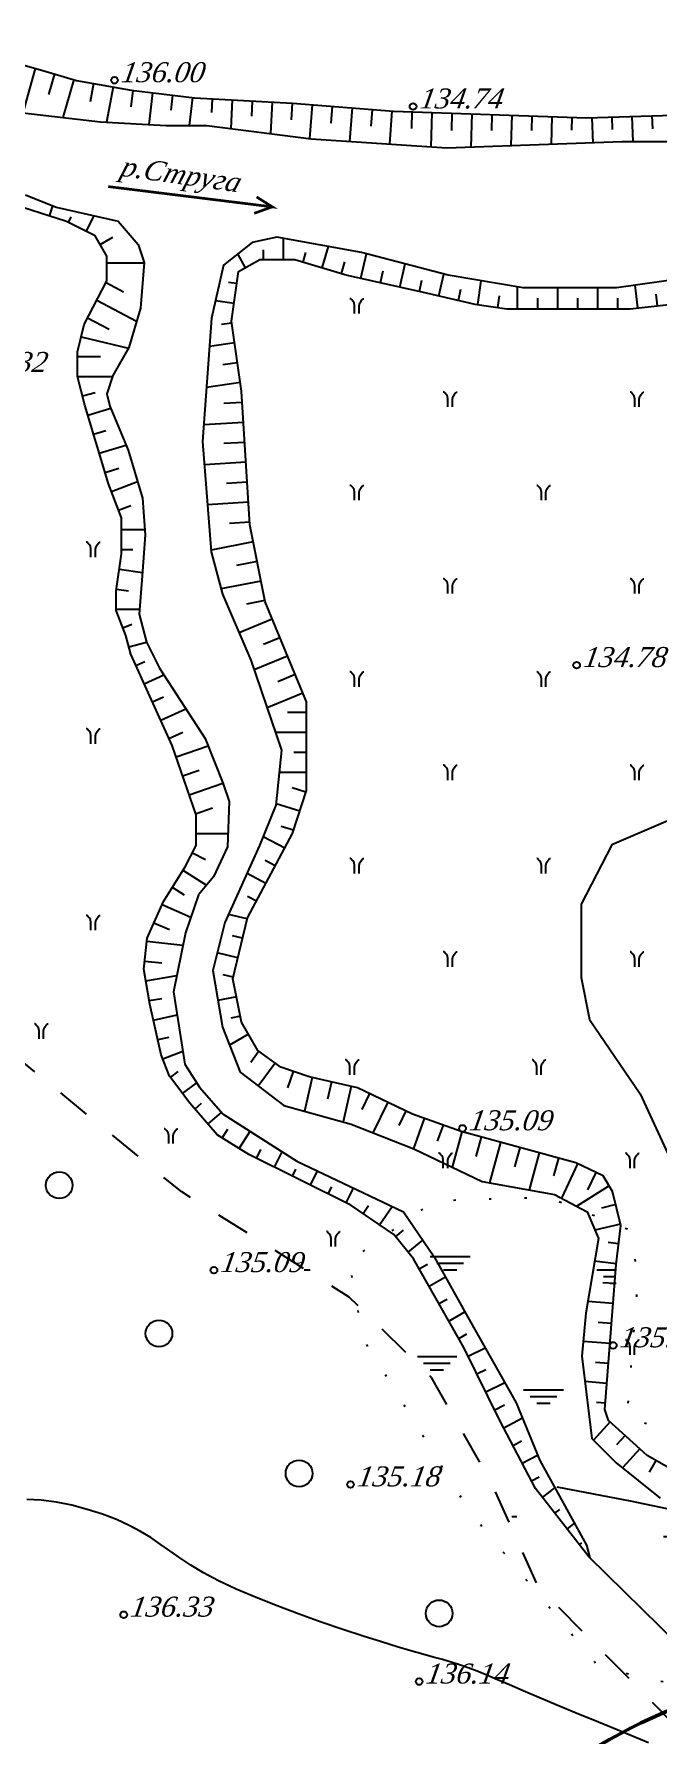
# Model space of a CAD drawing. Header units: millimetres. Extents: x 1400 to 4853, y -623 to 1865.
# Drawn here: x 2556.6 to 2584.6, y 1661.8 to 1738.3 of the extents above; entities that cross this region are included whole.
import ezdxf

# ---------------------------------------------------------------- set-up
doc = ezdxf.new("R2010")
doc.units = ezdxf.units.MM
doc.linetypes.add('ADOT1', pattern=[1.6, 0.1, -1.5])
doc.linetypes.add('AHIDDEN2', pattern=[3, 1.5, -1.5])
for name, color, linetype in [('00_Північ', 7, 'Continuous'), ('00_Північ_відмітки', 7, 'Continuous'), ('01_Північ', 7, 'Continuous'), ('58', 7, 'Continuous'), ('9', 7, 'Continuous'), ('CONT-MNR', 7, 'Continuous'), ('Андрей', 7, 'Continuous'), ('ПИКЕТЫ', 7, 'Continuous'), ('РАСТИТ', 7, 'Continuous'), ('Річка', 7, 'Continuous')]:
    doc.layers.add(name, color=color, linetype=linetype)
doc.styles.add('universw', font='timesi.ttf', dxfattribs={"oblique": 10})

# ---------------------------------------------------------------- blocks, each defined once
blk = doc.blocks.new('372')
blk.add_circle((0, 0), 1)
blk = doc.blocks.new('368')
at = {"color": 0, "linetype": 'Continuous'}
blk.add_blockref('372', (0, 0), dxfattribs=at)
blk = doc.blocks.new('403')
at = {"color": 0, "linetype": 'Continuous'}
for p, q in [((-0.45, 1.11), (-0.52, 1.11)), ((-0.38, 1.02), (-0.45, 1.11)), ((-0.31, 0.94), (-0.38, 1.02)), ((-0.21, 0.81), (-0.31, 0.94)), ((-0.17, 0.59), (-0.21, 0.81)), ((-0.17, 0), (-0.17, 0.59)), ((0.17, 0.59), (0.21, 0.81)), ((0.17, 0), (0.17, 0.59)), ((0.21, 0.81), (0.31, 0.94)), ((0.31, 0.94), (0.38, 1.02)), ((0.38, 1.02), (0.45, 1.11)), ((0.45, 1.11), (0.52, 1.11))]:
    blk.add_line(p, q, dxfattribs=at)

msp = doc.modelspace()

# ---------------------------------------------------------------- hatches: boundary and pattern name
at = {"layer": '58'}
h = msp.add_hatch(dxfattribs=at)
h.set_pattern_fill('1_468', color=3, scale=3, style=0, pattern_type=2)
h.set_pattern_definition([(0, (2589.073, 1683.3), (0, 14.7), [1.8, -12.9]), (0, (2589.673, 1682.7), (0, 14.7), [0.6, -14.1]), (0, (2589.373, 1683), (0, 14.7), [1.2, -13.5]), (0, (2588.473, 1678.8), (0, 14.7), [1.8, -12.9]), (0, (2589.073, 1678.2), (0, 14.7), [0.6, -14.1]), (0, (2588.773, 1678.5), (0, 14.7), [1.2, -13.5]), (0, (2596.573, 1682.7), (0, 14.7), [1.8, -12.9]), (0, (2597.173, 1682.1), (0, 14.7), [0.6, -14.1]), (0, (2596.873, 1682.4), (0, 14.7), [1.2, -13.5]), (0, (2599.573, 1670.7), (0, 14.7), [1.8, -12.9]), (0, (2600.173, 1670.1), (0, 14.7), [0.6, -14.1]), (0, (2599.873, 1670.4), (0, 14.7), [1.2, -13.5]), (0, (2591.173, 1671.6), (0, 14.7), [1.8, -12.9]), (0, (2591.773, 1671), (0, 14.7), [0.6, -14.1]), (0, (2591.473, 1671.3), (0, 14.7), [1.2, -13.5]), (0, (2599.873, 1676.4), (0, 14.7), [1.8, -12.9]), (0, (2600.473, 1675.8), (0, 14.7), [0.6, -14.1]), (0, (2600.173, 1676.1), (0, 14.7), [1.2, -13.5]), (0, (2593.273, 1677.3), (0, 14.7), [1.8, -12.9]), (0, (2593.873, 1676.7), (0, 14.7), [0.6, -14.1]), (0, (2593.573, 1677), (0, 14.7), [1.2, -13.5])])
h.paths.add_polyline_path([(2581.2001, 1683.0732), (2582.4855, 1684.5605), (2582.8915, 1680.8422), (2583.2298, 1676.921), (2587.0862, 1673.8787), (2593.2429, 1676.6506), (2599.8056, 1678.2731), (2606.3682, 1677.597), (2612.2544, 1670.904), (2618.1405, 1669.4166), (2623.8912, 1673.8111), (2629.9393, 1678.7471), (2638.261, 1680.8429), (2644.756, 1679.3556), (2648.8831, 1676.5837), (2648.9507, 1671.6484), (2645.8385, 1669.5526), (2637.3138, 1670.7696), (2634.4723, 1672.8654), (2623.9855, 1667.0512), (2617.4905, 1661.9131), (2610.319, 1662.454), (2604.7035, 1672.1893), (2599.2575, 1673.6092), (2591.6123, 1670.9049), (2588.9061, 1666.1724), (2579.0282, 1669.9584), (2572.57, 1680.9222), (2562.4785, 1685.6053)])

# ---------------------------------------------------------------- linework, layer by layer
at = {"color": 7, "linetype": 'Continuous', "lineweight": 50, "flags": 128}
msp.add_lwpolyline([(2758.0423, 1339.7067), (2692.7023, 1344.9267), (2583.6093, 1353.1827, -0.3766589), (2557.6357, 1380.3754), (2553.3126, 1443.2455), (2551.4534, 1466.9327), (2559.0536, 1529.656), (2564.1924, 1580.9801), (2565.5951, 1599.3905), (2569.222, 1641.163, -0.3403459), (2591.1699, 1664.6371), (2631.7289, 1667.7403), (2712.8418, 1675.4467), (2806.1546, 1677.7296)], format="xyb", dxfattribs=at)
at = {"layer": '00_Північ', "linetype": 'Continuous'}
for p, q in [((2556.6235, 1736.7905), (2556.0607, 1734.7949)), ((2558.3529, 1736.2915), (2557.8581, 1734.586)), ((2560.1209, 1735.957), (2559.8335, 1734.3737)), ((2561.9007, 1735.6932), (2561.7302, 1734.2701)), ((2563.6879, 1735.4791), (2563.538, 1734.2279)), ((2565.4846, 1735.3737), (2565.4137, 1734.0883)), ((2567.2819, 1735.2746), (2567.2037, 1733.8569)), ((2569.0779, 1735.1563), (2568.9602, 1733.6299)), ((2570.8726, 1735.018), (2570.756, 1733.505)), ((2572.6672, 1734.8797), (2572.5521, 1733.385)), ((2574.466, 1734.8144), (2574.4122, 1733.2608)), ((2576.2649, 1734.7522), (2576.213, 1733.2511)), ((2578.0638, 1734.69), (2578.0163, 1733.3161)), ((2579.8628, 1734.6277), (2579.8196, 1733.3811)), ((2581.6617, 1734.5809), (2581.6945, 1733.4486)), ((2583.461, 1734.6329), (2583.4938, 1733.4966)), ((2557.2602, 1730.1471), (2557.4091, 1730.609)), ((2558.9149, 1729.4523), (2559.2696, 1730.1574)), ((2567.7825, 1728.1851), (2567.7825, 1729.137)), ((2566.0785, 1727.8185), (2565.7303, 1728.4379)), ((2569.5293, 1727.8193), (2569.8126, 1728.7726)), ((2571.2655, 1727.3476), (2571.5139, 1728.4494)), ((2559.8455, 1728.0424), (2561.5177, 1728.0424)), ((2573.0214, 1726.9517), (2573.2554, 1727.9898)), ((2574.7767, 1726.553), (2575.0018, 1727.5289)), ((2576.5329, 1726.1608), (2576.6845, 1727.2296)), ((2578.3199, 1725.9765), (2578.3199, 1726.9572)), ((2580.1199, 1725.9765), (2580.1199, 1726.916)), ((2581.9199, 1725.9765), (2581.9199, 1726.916)), ((2583.7179, 1726.0131), (2583.6063, 1727.0339)), ((2559.3903, 1726.3542), (2561.1833, 1725.417)), ((2565.5662, 1726.2152), (2564.7308, 1726.3322)), ((2558.6861, 1724.7104), (2560.8119, 1724.2007)), ((2565.5949, 1724.4329), (2564.4601, 1724.2709)), ((2558.523, 1722.9297), (2560.0948, 1722.9297)), ((2565.8493, 1722.651), (2564.3264, 1722.4336)), ((2558.9795, 1721.1891), (2560.0149, 1721.5031)), ((2565.9912, 1720.8576), (2564.2036, 1720.7467)), ((2559.5019, 1719.4666), (2560.7027, 1719.8307)), ((2566.1026, 1719.061), (2564.2312, 1718.945)), ((2560.0495, 1717.7527), (2561.2204, 1718.2021)), ((2566.214, 1717.2645), (2564.3706, 1717.1502)), ((2560.5063, 1716.0373), (2561.5501, 1716.0373)), ((2566.4281, 1715.4812), (2564.5294, 1715.1061)), ((2560.4042, 1714.2448), (2561.442, 1714.093)), ((2566.777, 1713.7153), (2564.9753, 1713.3594)), ((2560.2621, 1712.4551), (2561.3151, 1712.4551)), ((2567.2851, 1711.9976), (2565.7931, 1711.381)), ((2560.8336, 1710.7543), (2561.6267, 1710.9669)), ((2567.9726, 1710.334), (2566.4737, 1709.7146)), ((2561.5221, 1709.0952), (2562.3995, 1709.4917)), ((2568.6601, 1708.6705), (2567.0506, 1708.0054)), ((2562.2634, 1707.4549), (2563.3937, 1707.9657)), ((2568.8223, 1706.9027), (2567.4228, 1706.9027)), ((2562.9573, 1705.7958), (2564.3992, 1706.2926)), ((2563.5436, 1704.094), (2565.0629, 1704.6174)), ((2568.8223, 1705.1027), (2567.596, 1705.1027)), ((2568.5181, 1703.3506), (2567.4559, 1703.6934)), ((2563.8533, 1702.3458), (2565.2943, 1702.3458)), ((2567.8423, 1701.6897), (2566.8725, 1702.2078)), ((2563.2622, 1700.6936), (2564.3296, 1700.0249)), ((2566.9942, 1700.1021), (2566.1465, 1700.5549)), ((2562.3257, 1699.1581), (2563.621, 1698.5844)), ((2566.1562, 1698.5105), (2565.3171, 1698.7119)), ((2561.6392, 1697.5009), (2563.2667, 1697.3267)), ((2565.7363, 1696.7602), (2564.807, 1696.9832)), ((2561.5984, 1695.7161), (2562.9877, 1695.9578)), ((2565.6699, 1695.0038), (2564.8398, 1694.8348)), ((2561.9405, 1693.9493), (2563.0017, 1694.1846)), ((2566.2164, 1693.3107), (2565.366, 1692.8226)), ((2562.3601, 1692.2012), (2563.2608, 1692.5569)), ((2567.4086, 1692.0149), (2566.6549, 1690.9828)), ((2563.2401, 1690.6483), (2563.8915, 1691.1291)), ((2569.0748, 1691.3712), (2568.7277, 1689.8465)), ((2570.8299, 1690.9716), (2570.4643, 1689.3657)), ((2572.474, 1690.2545), (2571.8124, 1688.8804)), ((2564.388, 1689.2634), (2565.0067, 1689.8028)), ((2574.1184, 1689.5275), (2573.6286, 1688.1686)), ((2565.7955, 1688.1701), (2566.2831, 1688.9507)), ((2575.8126, 1688.92), (2575.3785, 1687.3326)), ((2577.5489, 1688.4452), (2577.0522, 1686.6294)), ((2567.3834, 1687.3261), (2567.7304, 1688.0242)), ((2579.2851, 1687.9703), (2578.8315, 1686.3118)), ((2568.9952, 1686.5248), (2569.3128, 1687.1636)), ((2581.0157, 1687.4801), (2580.2868, 1685.9421)), ((2570.607, 1685.7235), (2570.9394, 1686.3921)), ((2582.4415, 1686.4848), (2580.974, 1685.577)), ((2572.1071, 1684.7322), (2572.6802, 1685.5664)), ((2582.9455, 1684.7695), (2581.7962, 1684.4939)), ((2573.3935, 1683.4989), (2574.0587, 1684.0412)), ((2582.7535, 1682.9837), (2581.7806, 1683.1007)), ((2574.3344, 1681.9692), (2575.0711, 1682.3877)), ((2575.2234, 1680.4041), (2575.9475, 1680.8154)), ((2582.614, 1681.1892), (2581.4704, 1681.2772)), ((2576.0906, 1678.8274), (2576.8545, 1679.2047)), ((2582.4759, 1679.3945), (2581.2666, 1679.4875)), ((2582.3377, 1677.5998), (2581.3451, 1677.6762)), ((2576.8878, 1677.2135), (2577.7402, 1677.6346)), ((2577.6929, 1675.6037), (2578.5318, 1676.0434)), ((2582.4822, 1675.8621), (2581.7334, 1675.0356)), ((2583.8162, 1674.6536), (2583.0336, 1673.7898)), ((2578.5285, 1674.0094), (2579.2132, 1674.3683)), ((2579.4395, 1672.4637), (2579.9907, 1672.892)), ((2580.544, 1671.0424), (2580.8689, 1671.2948))]:
    msp.add_line(p, q, dxfattribs=at)
at = {"layer": '00_Північ', "color": 250, "linetype": 'Continuous'}
for p, q in [((2557.4886, 1736.5423), (2557.22, 1735.6167)), ((2559.2354, 1736.1177), (2559.085, 1735.2894)), ((2561.007, 1735.8002), (2560.9184, 1735.0597)), ((2562.7943, 1735.5862), (2562.7129, 1734.907)), ((2564.586, 1735.4233), (2564.5523, 1734.8136)), ((2566.3832, 1735.3242), (2566.346, 1734.6484)), ((2568.1805, 1735.225), (2568.1396, 1734.4831)), ((2569.9752, 1735.0872), (2569.9166, 1734.3261)), ((2571.7699, 1734.9489), (2571.7119, 1734.1969)), ((2573.5665, 1734.8456), (2573.5401, 1734.0832)), ((2575.3654, 1734.7833), (2575.3384, 1734.001)), ((2577.1644, 1734.7211), (2577.1395, 1734.0023)), ((2578.9633, 1734.6588), (2578.9406, 1734.0037)), ((2580.7622, 1734.5966), (2580.7418, 1734.0051)), ((2582.5613, 1734.6069), (2582.5776, 1734.044)), ((2584.3606, 1734.659), (2584.3774, 1734.0778)), ((2558.1109, 1729.8567), (2558.2385, 1730.1103)), ((2559.5429, 1728.8609), (2560.1137, 1729.1926)), ((2566.8825, 1728.1851), (2566.8825, 1728.6225)), ((2568.6666, 1728.0757), (2568.7939, 1728.5041)), ((2570.3921, 1727.563), (2570.548, 1728.0878)), ((2572.1434, 1727.1497), (2572.2641, 1727.6846)), ((2559.8072, 1727.1518), (2560.5946, 1726.7402)), ((2565.6911, 1727.1065), (2565.3107, 1727.1597)), ((2573.8994, 1726.7538), (2574.0128, 1727.2569)), ((2575.6536, 1726.3507), (2575.7703, 1726.8565)), ((2577.424, 1726.0344), (2577.4983, 1726.558)), ((2579.2199, 1725.9765), (2579.2199, 1726.4462)), ((2581.0199, 1725.9765), (2581.0199, 1726.4462)), ((2582.8199, 1725.9765), (2582.8199, 1726.4499)), ((2584.6126, 1726.1109), (2584.5553, 1726.6352)), ((2558.9734, 1725.5566), (2559.9471, 1725.0476)), ((2565.4677, 1725.3239), (2564.9973, 1725.2567)), ((2558.523, 1723.8297), (2559.5612, 1723.8297)), ((2565.7221, 1723.542), (2565.0576, 1723.4471)), ((2558.7396, 1722.0562), (2559.3213, 1722.201)), ((2565.9355, 1721.7559), (2565.1025, 1721.7042)), ((2559.2407, 1720.3278), (2559.7997, 1720.4974)), ((2566.0469, 1719.9593), (2565.1042, 1719.9009)), ((2559.7631, 1718.6053), (2560.3744, 1718.7907)), ((2566.1583, 1718.1628), (2565.2296, 1718.1052)), ((2560.372, 1716.9124), (2560.915, 1717.1209)), ((2566.2697, 1716.3662), (2565.355, 1716.3095)), ((2560.5063, 1715.1373), (2561.0127, 1715.1373)), ((2566.6026, 1714.5983), (2565.6743, 1714.4149)), ((2560.2739, 1713.3542), (2560.8233, 1713.2739)), ((2566.9515, 1712.8324), (2566.1279, 1712.6697)), ((2560.5624, 1711.6111), (2560.9685, 1711.7683)), ((2567.6288, 1711.1658), (2566.8902, 1710.8606)), ((2561.1515, 1709.9153), (2561.5571, 1710.0986)), ((2568.3163, 1709.5023), (2567.5392, 1709.1811)), ((2561.8927, 1708.275), (2562.3947, 1708.5019)), ((2568.8223, 1707.8027), (2567.9706, 1707.8027)), ((2562.634, 1706.6347), (2563.2624, 1706.9187)), ((2568.8223, 1706.0027), (2568.2538, 1706.0027)), ((2563.2504, 1704.9449), (2563.9907, 1705.1999)), ((2568.7945, 1704.2071), (2568.1708, 1704.4084)), ((2563.8367, 1703.243), (2564.59, 1703.5026)), ((2568.2416, 1702.4941), (2567.6875, 1702.6729)), ((2563.6881, 1701.4858), (2564.2769, 1701.1829)), ((2567.4183, 1700.8959), (2566.9674, 1701.1367)), ((2562.7844, 1699.9309), (2563.3184, 1699.5964)), ((2566.5701, 1699.3082), (2566.1732, 1699.5203)), ((2561.9613, 1698.3352), (2562.6542, 1698.0283)), ((2565.9463, 1697.6354), (2565.4873, 1697.7455)), ((2561.5434, 1696.606), (2562.3148, 1696.5234)), ((2565.5263, 1695.8851), (2565.0725, 1695.9939)), ((2561.7527, 1694.8294), (2562.3104, 1694.9265)), ((2565.8495, 1694.1219), (2565.4219, 1694.0348)), ((2562.1353, 1693.0707), (2562.6394, 1693.1824)), ((2566.6818, 1692.5457), (2566.311, 1692.038)), ((2562.7056, 1691.3724), (2563.0563, 1691.6313)), ((2568.2174, 1691.643), (2567.9709, 1690.9032)), ((2569.9523, 1691.1714), (2569.7742, 1690.3888)), ((2563.7966, 1689.9418), (2564.1052, 1690.2109)), ((2571.6631, 1690.6449), (2571.3176, 1689.9273)), ((2573.2849, 1689.8641), (2572.9688, 1689.2076)), ((2574.9651, 1689.2223), (2574.705, 1688.5008)), ((2565.0321, 1688.6469), (2565.2786, 1689.0414)), ((2576.6808, 1688.6826), (2576.4421, 1687.8102)), ((2566.5775, 1687.7268), (2566.7727, 1688.1195)), ((2578.417, 1688.2077), (2578.1794, 1687.3392)), ((2580.1532, 1687.7329), (2579.9372, 1686.9429)), ((2568.1893, 1686.9255), (2568.3444, 1687.2374)), ((2581.829, 1687.0947), (2581.4557, 1686.3071)), ((2569.8011, 1686.1242), (2569.9636, 1686.451)), ((2571.3653, 1685.2419), (2571.6109, 1685.5994)), ((2582.7357, 1685.6447), (2582.085, 1685.4886)), ((2572.8248, 1684.1964), (2573.1878, 1684.4924)), ((2582.861, 1683.8773), (2582.3963, 1683.9332)), ((2573.8898, 1682.7518), (2574.2614, 1682.9629)), ((2582.6831, 1682.0865), (2582.1525, 1682.1273)), ((2574.7789, 1681.1867), (2575.1441, 1681.3941)), ((2582.5449, 1680.2918), (2581.9466, 1680.3379)), ((2575.6679, 1679.6215), (2576.0282, 1679.8262)), ((2582.4068, 1678.4971), (2581.8202, 1678.5423)), ((2576.4892, 1678.0205), (2576.8932, 1678.2201)), ((2577.2863, 1676.4066), (2577.7347, 1676.6281)), ((2582.2687, 1676.7024), (2581.8627, 1676.7337)), ((2578.1107, 1674.8066), (2578.4916, 1675.0062)), ((2583.1492, 1675.2579), (2582.7597, 1674.8279)), ((2584.5417, 1674.1303), (2584.2394, 1673.5968)), ((2578.9463, 1673.2123), (2579.2833, 1673.3889)), ((2579.9918, 1671.753), (2580.2108, 1671.9232)), ((2581.0963, 1670.3318), (2581.2021, 1670.414))]:
    msp.add_line(p, q, dxfattribs=at)
at = {"layer": '00_Північ', "color": 30, "linetype": 'Continuous', "flags": 128}
msp.add_lwpolyline([(2585.073, 1702.9267), (2582.5548, 1701.8355), (2581.1703, 1699.1638), (2581.1703, 1695.8691), (2581.5501, 1693.9802), (2583.8299, 1690.6255), (2586.8703, 1684.0342)], dxfattribs=at)
at = {"layer": '00_Північ_відмітки', "color": 7, "linetype": 'Continuous'}
for centre in [(2560.1862, 1736.2578), (2560.1862, 1736.2578), (2573.6131, 1735.0747), (2573.6131, 1735.0747), (2580.9732, 1709.9295), (2575.844, 1689.078), (2582.6203, 1679.3094)]:
    msp.add_circle(centre, 0.15, dxfattribs=at)
at = {"layer": '9', "color": 3, "linetype": 'ADOT1', "flags": 128}
msp.add_lwpolyline([(2571.3643, 1683.5348), (2574.5941, 1685.8252), (2579.6994, 1685.9814), (2583.4502, 1684.4718), (2583.7107, 1682.0772), (2583.2256, 1676.0382), (2588.4077, 1674.5962), (2592.5403, 1676.497), (2599, 1679.1077), (2607.2651, 1677.469), (2611.3321, 1673.3394), (2619.9252, 1672.7495), (2627.1683, 1674.9026), (2630.7761, 1679.0976), (2634.5151, 1680.5397), (2642.1243, 1678.7043), (2648.3703, 1676.6678), (2649.4198, 1673.5215), (2647.0583, 1668.8676), (2642.3354, 1668.9987), (2635.7758, 1670.2441), (2626.7891, 1666.2456), (2615.6751, 1661.7804), (2608.8531, 1664.5334), (2605.7045, 1672.2681), (2601.1784, 1674.0379), (2594.0284, 1670.8916), (2590.4206, 1665.9099), (2588.4888, 1663.357), (2581.9948, 1664.799), (2576.2223, 1671.7471), (2571.3682, 1679.6129), (2570.8466, 1682.5106)], dxfattribs=at)
at = {"layer": 'CONT-MNR', "color": 5, "linetype": 'Continuous'}
msp.add_lwpolyline([(2589.0488, 1727.7998), (2582.768, 1726.916), (2578.5673, 1726.916), (2575.1979, 1727.4772), (2571.302, 1728.5053), (2567.4826, 1729.1909), (2566.3793, 1728.9499), (2565.0941, 1727.936), (2564.553, 1725.5475), (2564.1492, 1719.9999), (2564.5349, 1715.0347), (2565.0385, 1713.1191), (2566.3234, 1710.1597), (2567.6948, 1706.097), (2567.4499, 1703.6334), (2566.7132, 1701.8144), (2565.1532, 1698.3475), (2564.6045, 1696.185), (2565.0498, 1693.6304), (2565.8428, 1691.605), (2567.8043, 1690.1022), (2570.8386, 1689.2621), (2573.6454, 1688.162), (2576.726, 1686.6876), (2579.9753, 1686.1076), (2581.449, 1685.3248), (2581.9535, 1684.1174), (2581.3826, 1680.7606), (2581.2055, 1678.8171), (2581.6592, 1675.1099), (2582.7478, 1674.0196), (2584.7262, 1672.4285)], dxfattribs=at)
at = {"layer": 'CONT-MNR', "color": 30, "linetype": 'Continuous', "flags": 128}
for points in [[(2584.2073, 1661.4217), (2583.0488, 1661.8946), (2581.9536, 1662.3406), (2580.9489, 1662.7528), (2580.0551, 1663.1259), (2579.267, 1663.4606), (2578.5726, 1663.7594), (2577.96, 1664.0245), (2577.4174, 1664.2583), (2576.9329, 1664.4631), (2576.4945, 1664.6413), (2576.0903, 1664.7951), (2575.7076, 1664.9281), (2575.3298, 1665.0476), (2574.9394, 1665.1623), (2574.5191, 1665.2806), (2574.0514, 1665.411), (2573.5188, 1665.5621), (2572.904, 1665.7424), (2572.1894, 1665.9605), (2571.3656, 1666.2222), (2570.455, 1666.5225), (2569.488, 1666.8538), (2568.4951, 1667.2084), (2567.5065, 1667.5786), (2566.5528, 1667.9569), (2565.6643, 1668.3356), (2564.8714, 1668.7071), (2564.1952, 1669.065), (2563.6195, 1669.4086), (2563.119, 1669.7386), (2562.6681, 1670.0557), (2562.2413, 1670.3604), (2561.8134, 1670.6535), (2561.3587, 1670.9356), (2560.8518, 1671.2072), (2560.2748, 1671.4678), (2559.6392, 1671.7105), (2558.9641, 1671.9275), (2558.2686, 1672.1107), (2557.5718, 1672.2521), (2556.8927, 1672.3437), (2556.2504, 1672.3773)], [(2600.7904, 1661.6539), (2600.3324, 1662.1184), (2599.8992, 1662.545), (2599.4709, 1662.961), (2599.0276, 1663.394), (2598.5495, 1663.8713), (2598.0212, 1664.4132), (2597.4461, 1665.0104), (2596.832, 1665.6464), (2596.1868, 1666.3048), (2595.5184, 1666.9689), (2594.8347, 1667.6223), (2594.1434, 1668.2485), (2593.4526, 1668.8309), (2592.7528, 1669.359), (2591.9662, 1669.8452), (2590.9977, 1670.3082), (2589.752, 1670.7664), (2588.134, 1671.2383), (2586.0488, 1671.7425), (2583.401, 1672.2974), (2580.0955, 1672.9216)]]:
    msp.add_lwpolyline(points, dxfattribs=at)
at = {"layer": 'Андрей', "linetype": 'Continuous', "flags": 128}
for points in [[(2546.2026, 1736.7203), (2548.0479, 1737.6424), (2549.5521, 1737.8962), (2551.6333, 1737.8962), (2552.2837, 1737.8962), (2554.3162, 1737.4412), (2556.9666, 1736.6938), (2558.4787, 1736.255), (2560.941, 1735.8081), (2563.7853, 1735.4675), (2568.1998, 1735.224), (2572.7388, 1734.8742), (2581.4191, 1734.5739), (2587.7533, 1734.7571), (2595.4581, 1734.1746), (2602.4983, 1732.673), (2604.0163, 1732.9518), (2617.6017, 1736.7223), (2622.0256, 1737.5146), (2632.5579, 1738.34), (2641.1315, 1737.444)], [(2585.5242, 1665.8582), (2581.5226, 1669.7832), (2579.1296, 1672.8624), (2577.5197, 1675.9342), (2575.9014, 1679.2105), (2573.6309, 1683.2076), (2572.7456, 1684.2935), (2570.8139, 1685.6207), (2566.2231, 1687.9029), (2564.7977, 1688.7934), (2563.5674, 1690.2047), (2562.6664, 1691.4255), (2562.287, 1692.3864), (2561.7796, 1694.6748), (2561.5054, 1696.2507), (2561.6544, 1697.6423), (2562.3874, 1699.2973), (2563.3647, 1700.8573), (2563.8533, 1701.8068), (2563.8533, 1703.1949), (2562.7781, 1706.3157), (2560.9228, 1710.4214), (2560.6976, 1711.2617), (2560.2621, 1712.387), (2560.2621, 1713.2736), (2560.5063, 1714.9425), (2560.5063, 1716.5625), (2559.9168, 1718.0983), (2558.8448, 1721.6335), (2558.523, 1722.9268), (2558.523, 1724.0301), (2558.8175, 1725.2585), (2559.8455, 1727.2249), (2559.8455, 1728.3403), (2559.3168, 1729.2501), (2558.0215, 1729.9017), (2555.3177, 1730.7733)], [(2556.1831, 1731.0964), (2557.5645, 1730.5472), (2560.3571, 1729.9088), (2561.2506, 1728.8592), (2561.5187, 1728.0553), (2561.3555, 1725.993), (2560.8286, 1724.2299), (2560.1094, 1722.9743), (2559.8372, 1722.1453), (2559.9798, 1721.5883), (2560.7938, 1719.6091), (2561.4497, 1717.446), (2561.5675, 1715.7929), (2561.4314, 1713.9496), (2561.2969, 1712.2209), (2561.6285, 1710.9601), (2562.2054, 1709.7896), (2564.2681, 1706.6235), (2565.0753, 1704.5859), (2565.3444, 1703.7932), (2565.2739, 1701.7564), (2564.6392, 1700.3941), (2563.9644, 1699.5894), (2563.3782, 1697.8735), (2562.837, 1695.2188), (2563.3536, 1691.9742), (2564.0143, 1690.9362), (2565.0767, 1689.7229), (2568.3938, 1687.5995), (2573.1851, 1685.3269), (2574.564, 1683.2977), (2576.0829, 1680.5724), (2578.2577, 1676.7172), (2579.3106, 1674.1289), (2581.4105, 1670.3097), (2581.5736, 1669.748)], [(2585.7543, 1673.4431), (2584.1466, 1674.3543), (2582.409, 1675.9285), (2582.2466, 1676.4154), (2582.7497, 1682.9517), (2582.9607, 1684.7063), (2582.5929, 1686.2399), (2582.1617, 1686.937), (2580.9315, 1687.52), (2575.7756, 1688.9302), (2573.5841, 1689.7201), (2571.1232, 1690.9049), (2568.9442, 1691.4009), (2567.6666, 1691.8265), (2566.6366, 1692.5787), (2565.9037, 1693.8556), (2565.5069, 1695.8043), (2566.1662, 1698.5521), (2568.1953, 1702.3505), (2568.8223, 1704.2929), (2568.8223, 1705.9221), (2568.8223, 1708.278), (2566.9619, 1712.7795), (2566.2772, 1716.2454), (2565.9036, 1722.2703), (2565.4544, 1725.4167), (2565.7662, 1727.6429), (2566.7307, 1728.1851), (2568.2981, 1728.1851), (2570.6495, 1727.4865), (2574.2117, 1726.6833), (2576.3873, 1726.1814), (2577.832, 1725.9765), (2579.5625, 1725.9765), (2583.383, 1725.9765), (2587.5767, 1726.435)]]:
    msp.add_lwpolyline(points, dxfattribs=at)
at = {"layer": 'Андрей', "color": 5, "linetype": 'Continuous', "flags": 128}
msp.add_lwpolyline([(2546.2043, 1735.5037), (2547.7072, 1736.2937), (2549.5665, 1736.2937), (2552.9248, 1735.3696), (2556.0662, 1734.7939), (2559.559, 1734.3887), (2562.5047, 1734.2279), (2564.3336, 1734.2279), (2569.0387, 1733.6197), (2575.137, 1733.2124), (2583.0261, 1733.4966), (2586.2838, 1733.4966), (2593.9721, 1732.9741), (2602.3945, 1731.5011), (2605.0809, 1731.5011), (2617.8106, 1734.8053), (2620.2339, 1735.5687), (2624.7094, 1736.0269), (2628.6345, 1736.3568), (2639.1801, 1736.1749)], dxfattribs=at)
at = {"layer": 'ПИКЕТЫ', "color": 7, "linetype": 'Continuous'}
for centre in [(2564.66, 1682.6932), (2570.8041, 1673.0477), (2560.5989, 1667.1833), (2573.8891, 1664.1727)]:
    msp.add_circle(centre, 0.15, dxfattribs=at)
at = {"layer": 'РАСТИТ', "color": 7, "linetype": 'AHIDDEN2', "flags": 128}
msp.add_lwpolyline([(2604.149, 1608.2999), (2605.7519, 1618.347), (2608.2483, 1623.6294), (2613.5666, 1628.7283), (2615.0758, 1634.1144), (2611.1949, 1642.9476), (2597.9252, 1648.9505), (2593.6825, 1656.9015), (2589.2483, 1659.976), (2585.4529, 1662.1464), (2579.2411, 1668.464), (2577.1415, 1673.1323), (2574.4411, 1677.8683), (2570.7439, 1681.4815), (2563.2125, 1686.2155), (2553.5303, 1694.1423), (2541.1612, 1703.4892)], dxfattribs=at)
at = {"layer": 'Річка', "color": 0, "linetype": 'Continuous', "lineweight": 30, "const_width": 0.12}
msp.add_lwpolyline([(2559.9014, 1731.4732), (2567.283, 1730.5602), (2566.5774, 1731.0059), (2567.283, 1730.5602), (2566.468, 1730.2681)], dxfattribs=at)

# ---------------------------------------------------------------- block references
at = {"layer": '01_Північ', "color": 7, "xscale": 0.6, "yscale": 0.6, "zscale": 0.6}
for p in [(2571.0879, 1725.7562), (2575.2879, 1721.5562), (2583.6879, 1721.5562), (2571.0879, 1717.3562), (2579.4879, 1717.3562), (2559.229, 1714.7937), (2575.2879, 1713.1562), (2583.6879, 1713.1562), (2571.0879, 1708.9562), (2579.4879, 1708.9562), (2559.229, 1706.3937), (2575.2879, 1704.7562), (2583.6879, 1704.7562), (2571.0879, 1700.5562), (2579.4879, 1700.5562), (2559.229, 1697.9937), (2575.2879, 1696.3562), (2583.6879, 1696.3562), (2556.8936, 1693.112), (2570.8779, 1691.4902), (2579.2779, 1691.4902), (2562.7268, 1688.3949), (2575.0779, 1687.2902), (2583.4779, 1687.2902), (2570.0294, 1683.7668), (2583.4779, 1678.8902)]:
    msp.add_blockref('403', p, dxfattribs=at)
at = {"layer": 'РАСТИТ', "color": 7, "xscale": 0.6, "yscale": 0.6, "zscale": 0.6}
for p in [(2557.6991, 1686.5166), (2562.1874, 1679.8453), (2568.4874, 1673.5453), (2574.7874, 1667.2453)]:
    msp.add_blockref('368', p, dxfattribs=at)

# ---------------------------------------------------------------- texts
at = {"layer": '00_Північ_відмітки', "color": 7, "linetype": 'Continuous', "style": 'universw', "oblique": 10}
for s, p in [('136.00', (2560.4547, 1736.1711)), ('136.00', (2560.4547, 1736.1711)), ('134.74', (2573.8816, 1734.988)), ('134.74', (2573.8816, 1734.988)), ('135.32', (2553.369, 1723.1267)), ('134.78', (2581.2417, 1709.8428)), ('135.09', (2576.1126, 1688.9913)), ('135.18', (2582.8888, 1679.2228))]:
    msp.add_text(s, height=0.9, dxfattribs=at).set_placement(p)
at = {"layer": 'ПИКЕТЫ', "color": 7, "linetype": 'Continuous', "style": 'universw', "oblique": 10}
for s, p in [('135.09', (2564.9285, 1682.6065)), ('135.18', (2571.0726, 1672.9611)), ('136.33', (2560.8675, 1667.0966)), ('136.14', (2574.1576, 1664.086))]:
    msp.add_text(s, height=0.9, dxfattribs=at).set_placement(p)
at = {"layer": 'Річка', "color": 0, "linetype": 'Continuous', "lineweight": 9, "insert": (2560.5257, 1732.8551), "char_height": 0.9, "width": 6.422521, "attachment_point": 1, "rotation": 352, "style": 'universw'}
msp.add_mtext('р.Струга', dxfattribs=at)

doc.saveas('drawing.dxf')
